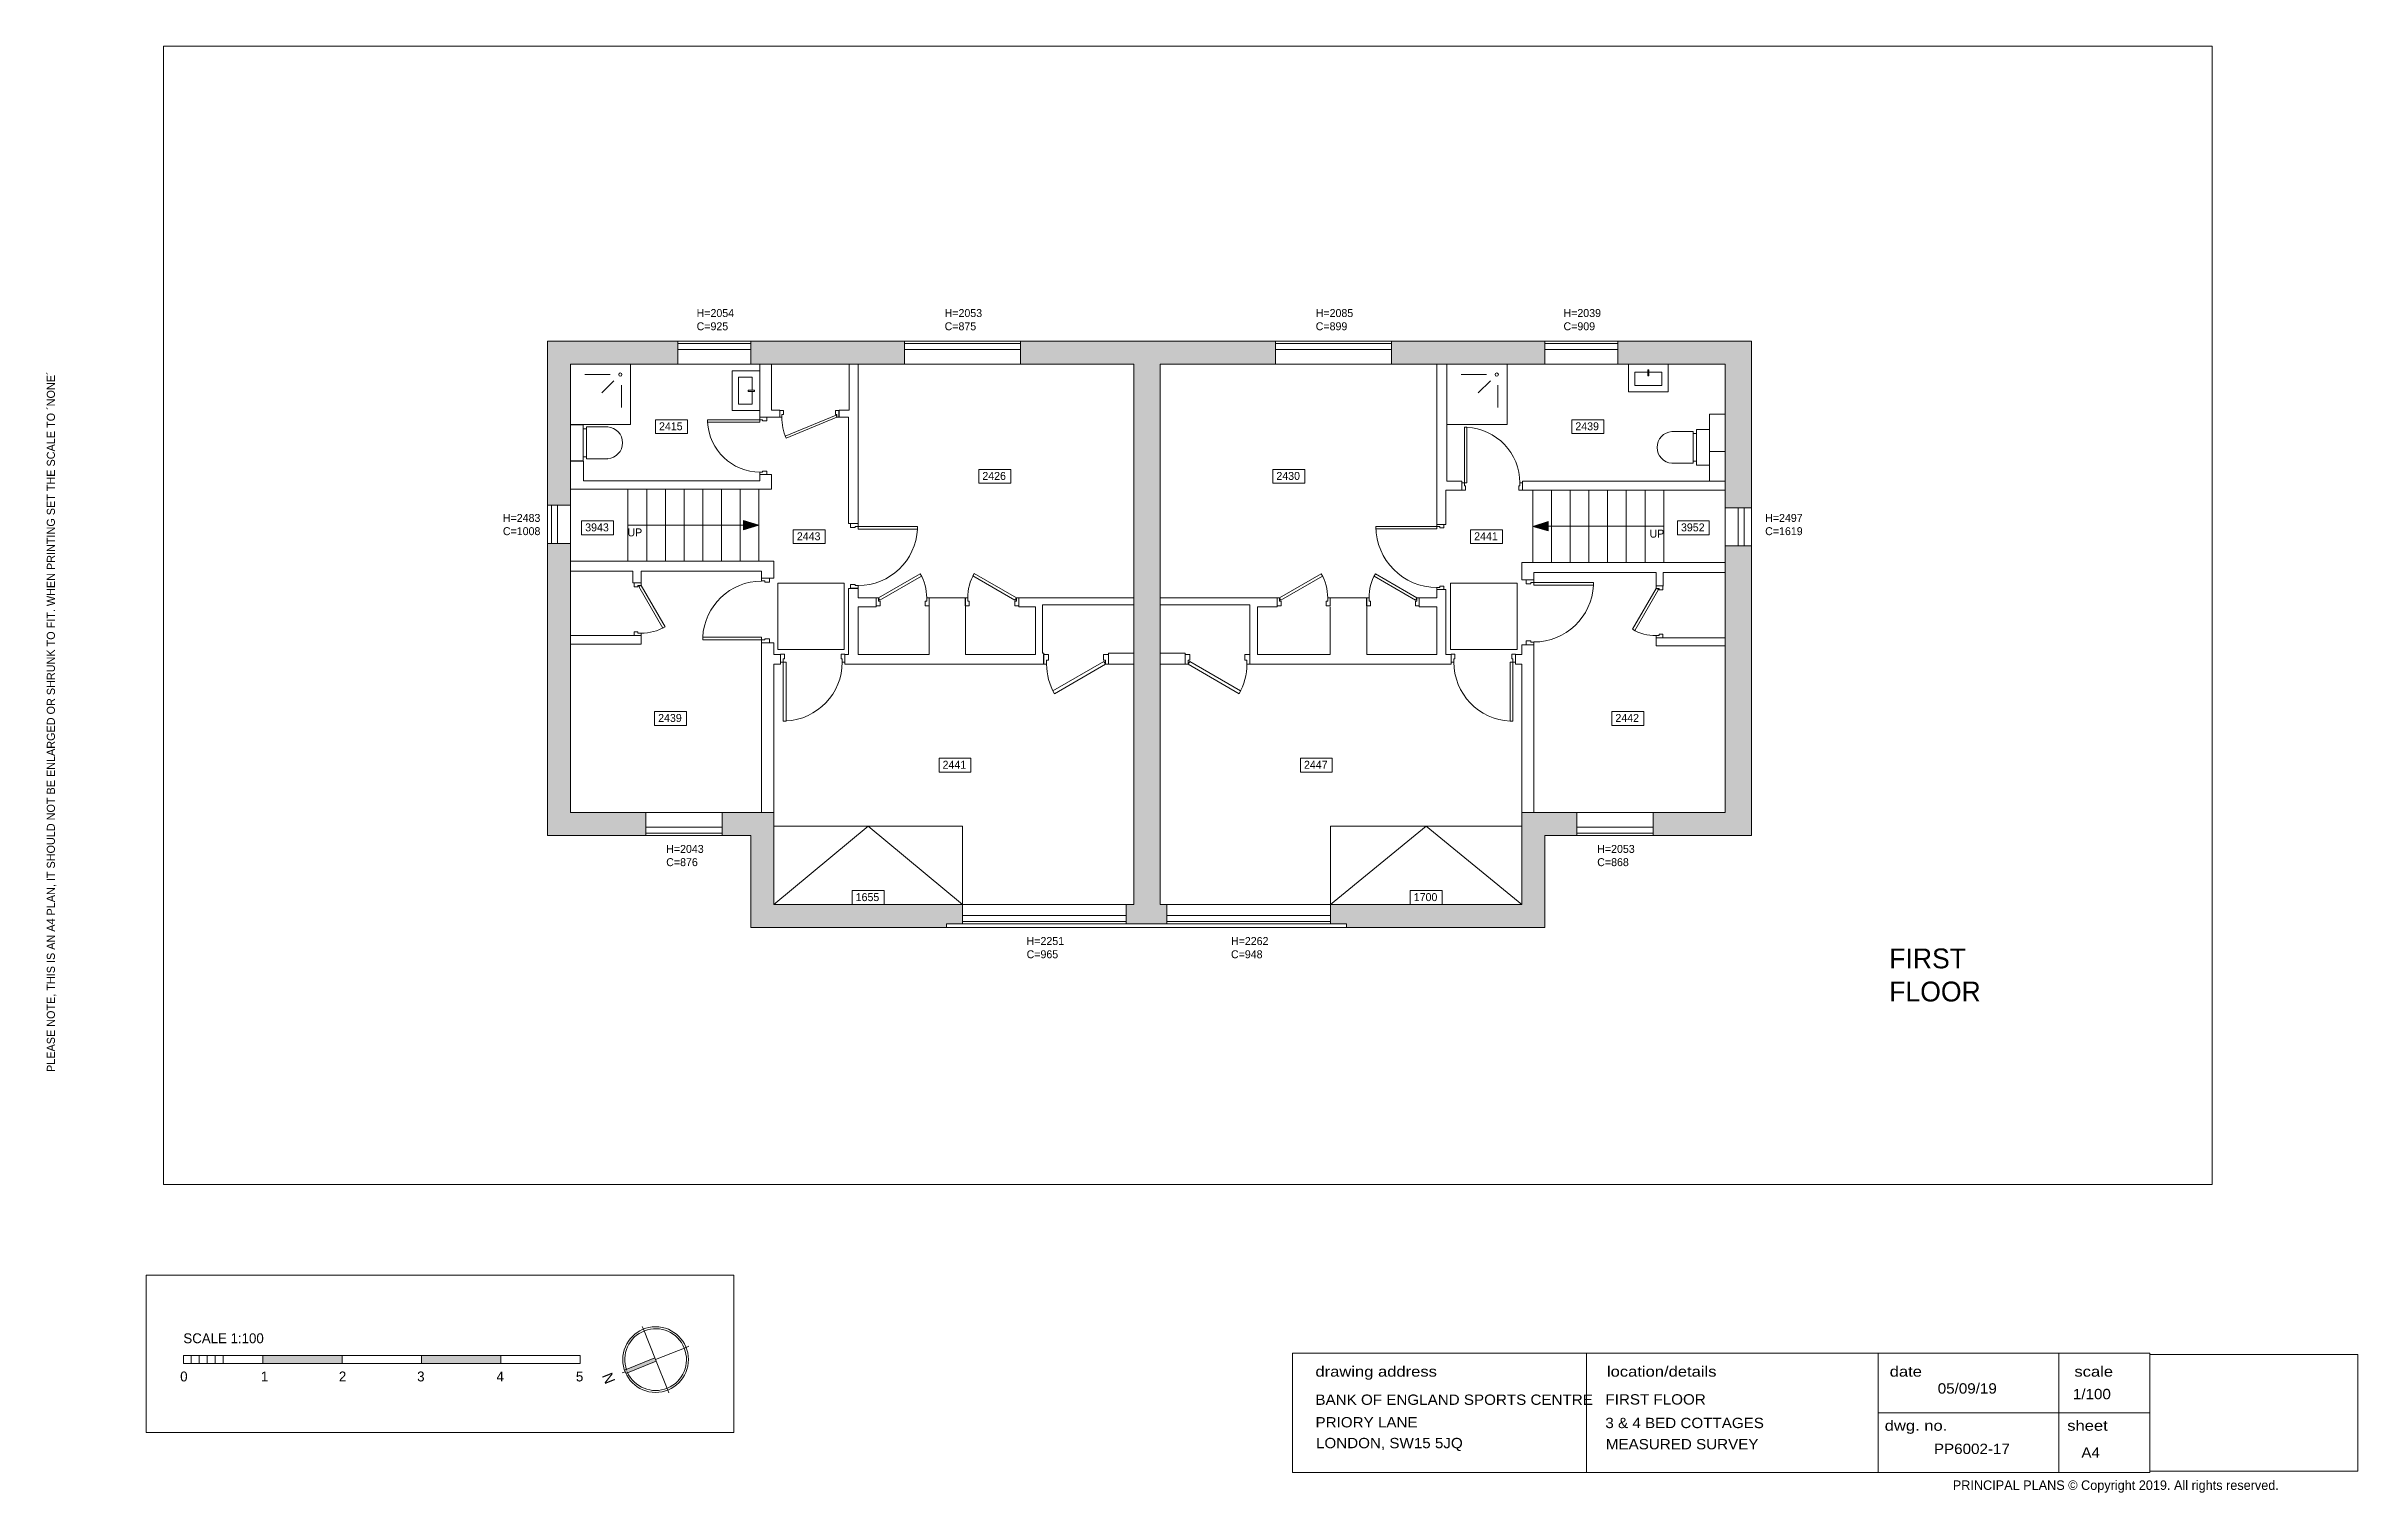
# Paper-space layout '17' of a CAD drawing. Header units: millimetres. Extents: x 27 to 319, y 22 to 204.
# The model-space entities are those that its viewports show. They can reach past a viewport. Long polylines and large blocks are cut down to what shows.
import ezdxf

# ---------------------------------------------------------------- set-up
doc = ezdxf.new("R2010")
doc.units = ezdxf.units.MM
doc.linetypes.add('HIDDENX2', pattern=[0.75, 0.5, -0.25])
for name, color, linetype, lineweight in [('BLOCKS', 8, 'Continuous', 15), ('Ceiling', 45, 'HIDDENX2', 15), ('Ceiling tag', 1, 'Continuous', 15), ('Partitions', 155, 'Continuous', 15), ('principalplans', 7, 'Continuous', 15), ('Stairs', 8, 'Continuous', 15), ('WALLS', 7, 'Continuous', 15), ('Window', 8, 'Continuous', 15)]:
    doc.layers.add(name, color=color, linetype=linetype, lineweight=lineweight)
doc.layers.add('Vport', color=7, linetype='Continuous', lineweight=15, true_color=0x8e84b7, plot=False)
doc.layers.add('Whatch', color=7, linetype='Continuous', lineweight=15, true_color=0xa8a8a8)
doc.styles.add('Century Gothic', font='GOTHIC.TTF')

# ---------------------------------------------------------------- blocks, each defined once
blk = doc.blocks.new('information dox')
at = {"layer": 'WALLS'}
for p, q in [((37.05, 0), (37.05, -15)), ((73.79, 0), (73.79, -15)), ((96.53, 0), (96.53, -15)), ((73.79, -7.49), (108.03, -7.49))]:
    blk.add_line(p, q, dxfattribs=at)
blk.add_lwpolyline([(108.03, 0), (0, 0), (0, -15), (108.03, -15)], close=True, dxfattribs=at)
at = {"layer": 'WALLS', "char_height": 1.3, "width": 19.2507, "attachment_point": 1, "style": 'Century Gothic'}
for s, insert in [('{\\W1.2;drawing address}', (2.88, -1.64)), ('{\\W1.2;location/details}', (39.61, -1.64)), ('{\\W1.2;date}', (75.24, -1.64)), ('{\\W1.2;scale}', (98.51, -1.64)), ('{\\W1.2;dwg. no.}', (74.61, -8.45)), ('{\\W1.2;sheet}', (97.61, -8.45))]:
    blk.add_mtext(s, dxfattribs=dict(at, insert=insert))
at = {"layer": 'WALLS', "style": 'Century Gothic', "width": 1.2}
for tag, p in [('ADDRESS1', (2.88, -6.49)), ('LOCATION1', (39.41, -6.45)), ('DATE', (81.29, -5.07)), ('SCALE', (98.31, -5.78)), ('ADDRESS2', (2.89, -9.33)), ('LOCATION2', (39.4, -9.42)), ('ADDRESS3', (2.94, -11.95)), ('LOCATION3', (39.46, -12.09)), ('JOBNUM', (80.81, -12.68)), ('SIZE', (99.38, -13.15))]:
    blk.add_attdef(tag, p, '', height=1.3, dxfattribs=at)
blk = doc.blocks.new('DOOR 760')
at = {"layer": 'BLOCKS'}
for p, q in [((-712, -265), (-747, -265)), ((-747, -265), (-747, -365)), ((-712, -265), (-712, -305)), ((83, -265), (48, -265)), ((48, -305), (48, -265)), ((83, -365), (83, -265)), ((-747, -365), (-697, -365)), ((-712, -305), (-697, -305)), ((-697, -305), (-697, -365)), ((33, -305), (33, -365)), ((48, -305), (33, -305)), ((33, -365), (83, -365))]:
    blk.add_line(p, q, dxfattribs=at)
blk.add_lwpolyline([(-677, -265), (-677, 495), (-712, 495), (-712, -265)], close=True, dxfattribs=at)
blk.add_arc((-714, -266), 761, 0.0439, 87.2558, dxfattribs=at)
blk = doc.blocks.new('door')
at = {"layer": 'BLOCKS'}
for p, q in [((0, 450), (0, -450)), ((0, 450), (34, 450)), ((0, -450), (0, 450)), ((34, -450), (34, 450)), ((-30, -550), (-30, -450)), ((0, -450), (-30, -450)), ((20, -550), (-30, -550)), ((34, -450), (0, -450)), ((0, -491), (0, -450)), ((20, -491), (0, -491)), ((20, -550), (20, -491)), ((880, -491), (900, -491)), ((880, -550), (880, -491)), ((880, -550), (930, -550)), ((900, -491), (900, -450)), ((900, -450), (930, -450)), ((930, -550), (930, -450))]:
    blk.add_line(p, q, dxfattribs=at)
blk.add_arc((0, -450), 900, 0, 90, dxfattribs=at)
blk = doc.blocks.new('DOOR 900')
at = {"layer": 'Whatch'}
blk.add_blockref('door', (-825, 91), dxfattribs=at)
blk = doc.blocks.new('wc')
at = {"layer": 'BLOCKS'}
for p, q in [((36874, 129352), (36874, 129084)), ((37274, 129084), (37274, 129352)), ((37299, 129044), (36849, 129044)), ((36849, 129044), (36849, 128881)), ((36874, 129084), (36899, 129084)), ((36899, 129044), (36899, 129084)), ((36899, 129084), (37249, 129084)), ((37249, 129084), (37249, 129044)), ((37274, 129084), (37249, 129084)), ((37299, 128881), (37299, 129044)), ((36849, 128881), (37299, 128881))]:
    blk.add_line(p, q, dxfattribs=at)
blk.add_arc((37074, 129339), 200, 3.8042, 176.1958, dxfattribs=at)
blk = doc.blocks.new('shower')
for p, q in [((114517, 100644), (114517, 100344)), ((114617, 100698), (114778, 100540)), ((115004, 100785), (114668, 100785))]:
    blk.add_line(p, q)
blk.add_lwpolyline([(115195, 100120), (114395, 100120), (114395, 100920), (115195, 100920)], close=True)
blk.add_circle((114532, 100783), 21.5)
blk = doc.blocks.new('sink wc')
at = {"layer": 'BLOCKS'}
for p, q in [((36043, 129595), (36543, 129595)), ((36043, 129245), (36043, 129595)), ((36123, 129495), (36285, 129495)), ((36123, 129325), (36123, 129495)), ((36463, 129325), (36123, 129325)), ((36285, 129525), (36285, 129448)), ((36285, 129525), (36300, 129525)), ((36300, 129448), (36285, 129448)), ((36300, 129525), (36300, 129448)), ((36300, 129495), (36463, 129495)), ((36463, 129495), (36463, 129325)), ((36543, 129595), (36543, 129245)), ((36543, 129245), (36043, 129245))]:
    blk.add_line(p, q, dxfattribs=at)
blk = doc.blocks.new('67')
at = {"layer": 'BLOCKS'}
for p, q in [((851158, 55991), (851141, 55961)), ((851669, 55656), (851141, 55961)), ((851158, 55991), (851686, 55686)), ((851046, 55586), (851046, 55686)), ((851076, 55686), (851046, 55686)), ((851096, 55586), (851046, 55586)), ((851076, 55645), (851076, 55686)), ((851096, 55645), (851076, 55645)), ((851096, 55586), (851096, 55645)), ((851666, 55645), (851686, 55645)), ((851666, 55586), (851666, 55645)), ((851666, 55586), (851716, 55586)), ((851669, 55656), (851686, 55686)), ((851686, 55645), (851686, 55686)), ((851686, 55686), (851716, 55686)), ((851716, 55586), (851716, 55686))]:
    blk.add_line(p, q, dxfattribs=at)
blk.add_arc((851686, 55686), 610, 149.9633, 180, dxfattribs=at)
blk = doc.blocks.new('69')
at = {"layer": 'BLOCKS'}
for p, q in [((876095, 53847), (876393, 54362)), ((876422, 54346), (876124, 53830)), ((876480, 54392), (876393, 54392)), ((876393, 54362), (876393, 54392)), ((876422, 54346), (876393, 54362)), ((876433, 54362), (876393, 54362)), ((876433, 54343), (876433, 54362)), ((876480, 54343), (876433, 54343)), ((876480, 54343), (876480, 54392)), ((876095, 53847), (876124, 53830)), ((876433, 53767), (876393, 53767)), ((876393, 53767), (876393, 53738)), ((876480, 53738), (876393, 53738)), ((876433, 53786), (876433, 53767)), ((876480, 53786), (876433, 53786)), ((876480, 53786), (876480, 53738))]:
    blk.add_line(p, q, dxfattribs=at)
blk.add_arc((876393, 54362), 595, 239.9633, 270, dxfattribs=at)
blk = doc.blocks.new('68')
at = {"layer": 'BLOCKS'}
for p, q in [((849417, 55945), (849430, 55977)), ((850170, 55636), (849417, 55945)), ((849430, 55977), (850183, 55668)), ((850183, 55668), (849430, 55977)), ((849339, 55567), (849339, 55668)), ((849370, 55668), (849339, 55668)), ((849390, 55567), (849339, 55567)), ((849370, 55626), (849370, 55668)), ((849390, 55626), (849370, 55626)), ((849390, 55567), (849390, 55626)), ((850163, 55626), (850183, 55626)), ((850163, 55567), (850163, 55626)), ((850163, 55567), (850213, 55567)), ((850170, 55636), (850183, 55668)), ((850183, 55626), (850183, 55668)), ((850183, 55668), (850213, 55668)), ((850213, 55567), (850213, 55668))]:
    blk.add_line(p, q, dxfattribs=at)
blk.add_arc((850183, 55668), 814, 157.6908, 180, dxfattribs=at)
blk = doc.blocks.new('NORTH100')
at = {"layer": 'WALLS'}
h = blk.add_hatch(color=256, dxfattribs=at)
h.dxf.hatch_style = 1
h.paths.add_polyline_path([(84968, -53269), (84991, -53269), (85013, -53269), (85013, -52856, 0.026765), (84968, -52856)])
at = {"layer": 'principalplans'}
for p, q in [((84968, -52856), (84968, -53269)), ((85013, -52856), (85013, -53269)), ((84577, -53269), (84991, -53269)), ((84991, -53682), (84991, -53269)), ((85404, -53269), (84991, -53269))]:
    blk.add_line(p, q, dxfattribs=at)
blk.add_circle((84991, -53269), 414, dxfattribs=at)
blk.add_arc((84991, -53269), 389, 91.5769, 88.4231, dxfattribs=at)
at = {"layer": 'WALLS'}
for p, q in [((84991, -52855), (84991, -52817)), ((84577, -53269), (84539, -53269)), ((85404, -53269), (85442, -53269)), ((84991, -53682), (84991, -53720))]:
    blk.add_line(p, q, dxfattribs=at)
at = {"layer": 'principalplans', "insert": (84928, -52565), "char_height": 133.97, "width": 1749.52, "attachment_point": 1, "style": 'Century Gothic'}
blk.add_mtext('{\\fCentury Gothic|b0|i0|c0|p34;N}', dxfattribs=at)

msp = doc.modelspace()

# ---------------------------------------------------------------- hatches: boundary and pattern name
at = {"layer": 'Stairs'}
for points in [[(822748, 144010), (822555, 143953), (822555, 144069)], [(832499, 143995), (832691, 143938), (832691, 144054)]]:
    msp.add_hatch(color=256, dxfattribs=at).paths.add_polyline_path(points)
at = {"layer": 'WALLS'}
h = msp.add_hatch(color=256, dxfattribs=at)
h.dxf.hatch_style = 1
h.paths.add_polyline_path([(81040, -68924), (81040, -68824), (80040, -68824), (80040, -68924)])
h.paths.add_polyline_path([(82040, -68824), (82040, -68924), (83040, -68924), (83040, -68824)])
at = {"layer": 'Whatch', "ltscale": 2}
h = msp.add_hatch(color=256, dxfattribs=at)
h.dxf.hatch_style = 1
h.paths.add_polyline_path([(821727, 146327), (820082, 146327), (820082, 144261), (820372, 144261), (820372, 146037), (821727, 146037)])
h.paths.add_polyline_path([(824582, 146327), (822647, 146327), (822647, 146037), (824582, 146037)])
h.paths.add_polyline_path([(829258, 146327), (826042, 146327), (826042, 146037), (827473, 146037), (827473, 139233), (827377, 139233), (827377, 138988), (827887, 138988), (827887, 139233), (827803, 139233), (827803, 146037), (829258, 146037)])
h.paths.add_polyline_path([(832650, 146327), (830718, 146327), (830718, 146037), (832650, 146037)])
h.paths.add_polyline_path([(835254, 146327), (833570, 146327), (833570, 146037), (834924, 146037), (834924, 144229), (835254, 144229)])
h.paths.add_polyline_path([(835254, 143749), (834924, 143749), (834924, 140393), (834015, 140393), (834015, 140103), (835254, 140103)])
h.paths.add_polyline_path([(833055, 140393), (832360, 140393), (832360, 139233), (829952, 139233), (829952, 138988), (830152, 138988), (830152, 138943), (832650, 138943), (832650, 140103), (833055, 140103)])
h.paths.add_polyline_path([(825312, 139233), (822936, 139233), (822936, 140393), (822284, 140393), (822284, 140103), (822646, 140103), (822646, 138943), (825112, 138943), (825112, 138988), (825312, 138988)])
h.paths.add_polyline_path([(821324, 140393), (820372, 140393), (820372, 143781), (820082, 143781), (820082, 140103), (821324, 140103)])

# ---------------------------------------------------------------- linework, layer by layer
at = {"layer": 'BLOCKS', "ltscale": 2}
for p in [(834924, 145409), (834724, 144937)]:
    msp.add_line(p, (834724, 145409), dxfattribs=at)
at = {"layer": 'Ceiling', "ltscale": 2}
for p, q in [((822987, 143280), (822987, 142443)), ((822987, 143280), (823824, 143280)), ((823824, 142443), (823824, 143280)), ((831463, 143280), (831463, 142443)), ((831463, 143280), (832300, 143280)), ((832300, 142443), (832300, 143280)), ((822987, 142443), (823824, 142443)), ((831463, 142443), (832300, 142443)), ((825312, 140218), (822936, 140218)), ((824124, 140218), (822936, 139233)), ((824124, 140218), (825312, 139233)), ((825312, 139233), (825312, 140218)), ((829952, 140218), (832360, 140218)), ((829952, 139233), (829952, 140218)), ((831156, 140218), (829952, 139233)), ((831156, 140218), (832360, 139233))]:
    msp.add_line(p, q, dxfattribs=at)
at = {"layer": 'Ceiling'}
for points in [[(821445, 145337), (821847, 145337), (821847, 145163), (821445, 145163)], [(832991, 145337), (833392, 145337), (833392, 145163), (832991, 145163)], [(825519, 144712), (825920, 144712), (825920, 144538), (825519, 144538)], [(829224, 144712), (829625, 144712), (829625, 144538), (829224, 144538)], [(820514, 144064), (820916, 144064), (820916, 143890), (820514, 143890)], [(823181, 143953), (823583, 143953), (823583, 143778), (823181, 143778)], [(831716, 143953), (832117, 143953), (832117, 143778), (831716, 143778)], [(834321, 144064), (834723, 144064), (834723, 143890), (834321, 143890)], [(821434, 141664), (821836, 141664), (821836, 141489), (821434, 141489)], [(833495, 141664), (833897, 141664), (833897, 141489), (833495, 141489)], [(825018, 141075), (825419, 141075), (825419, 140901), (825018, 140901)], [(829572, 141075), (829973, 141075), (829973, 140901), (829572, 140901)], [(823923, 139408), (824324, 139408), (824324, 139233), (823923, 139233)], [(830955, 139408), (831356, 139408), (831356, 139233), (830955, 139233)]]:
    msp.add_lwpolyline(points, close=True, dxfattribs=at)
at = {"layer": 'Partitions', "ltscale": 2}
for p, q in [((822761, 145368), (822761, 146037)), ((822905, 145456), (822905, 146037)), ((823887, 146037), (823887, 145456)), ((824000, 146037), (824000, 144029)), ((831291, 146037), (831291, 144019)), ((831415, 146037), (831415, 144562)), ((822761, 145368), (822907, 145368)), ((823013, 145456), (822905, 145456)), ((822907, 145368), (823013, 145368)), ((823013, 145368), (823013, 145456)), ((823887, 145456), (823757, 145456)), ((823757, 145368), (823757, 145456)), ((823757, 145368), (823876, 145368)), ((823876, 145368), (823876, 144029)), ((820538, 144817), (820372, 144817)), ((820538, 144570), (820538, 144817)), ((834724, 144937), (834724, 144562)), ((834724, 144937), (834924, 144937)), ((820372, 144465), (822907, 144465)), ((820538, 144570), (822761, 144570)), ((822761, 144570), (822761, 144647)), ((822761, 144647), (822907, 144647)), ((822907, 144465), (822907, 144647)), ((831415, 144562), (831605, 144562)), ((831605, 144451), (831605, 144562)), ((832369, 144562), (834924, 144562)), ((832369, 144451), (832369, 144562)), ((831403, 144451), (831403, 144019)), ((831403, 144451), (831605, 144451)), ((832369, 144451), (834924, 144451)), ((824000, 144029), (823876, 144029)), ((831403, 144019), (831291, 144019)), ((820372, 143555), (822936, 143555)), ((820372, 143431), (821160, 143431)), ((821160, 143282), (821160, 143431)), ((821264, 143282), (821264, 143431)), ((821264, 143431), (822782, 143431)), ((822782, 143341), (822782, 143431)), ((822782, 143341), (822936, 143341)), ((822936, 143341), (822936, 143555)), ((832360, 143322), (832360, 143538)), ((832360, 143538), (834924, 143538)), ((832514, 143322), (832360, 143322)), ((832514, 143414), (832514, 143322)), ((832514, 143414), (834053, 143414)), ((834053, 143243), (834053, 143414)), ((834140, 143414), (834924, 143414)), ((834140, 143243), (834140, 143414)), ((821264, 143282), (821160, 143282)), ((823876, 143214), (823876, 142383)), ((824000, 143214), (823876, 143214)), ((824000, 143214), (824000, 143094)), ((824224, 143094), (824000, 143094)), ((824224, 143094), (824224, 142983)), ((825349, 143094), (824891, 143094)), ((824891, 142383), (824891, 143094)), ((825349, 143094), (825349, 142383)), ((827473, 143094), (826022, 143094)), ((826022, 143094), (826022, 142983)), ((827803, 143094), (829278, 143094)), ((829278, 143094), (829278, 142983)), ((829945, 143094), (830406, 143094)), ((830406, 142383), (830406, 143094)), ((831069, 143094), (831291, 143094)), ((831069, 143094), (831069, 142983)), ((831291, 143199), (831291, 143094)), ((831403, 143199), (831291, 143199)), ((831403, 143199), (831403, 142383)), ((824000, 142983), (824000, 142383)), ((824224, 142983), (824000, 142983)), ((826231, 142983), (826022, 142983)), ((826231, 142983), (826231, 142383)), ((827473, 143007), (826320, 143007)), ((826320, 143007), (826320, 142400)), ((828933, 143007), (827803, 143007)), ((828933, 142259), (828933, 143007)), ((829029, 142983), (829278, 142983)), ((829029, 142983), (829029, 142383)), ((829945, 142983), (829945, 142383)), ((831069, 142983), (831291, 142983)), ((831291, 142983), (831291, 142383)), ((820372, 142619), (821160, 142619)), ((820372, 142511), (821264, 142511)), ((821264, 142619), (821160, 142619)), ((821264, 142511), (821264, 142619)), ((822782, 140393), (822782, 142530)), ((822782, 142530), (822936, 142530)), ((822936, 142383), (822936, 142530)), ((832360, 142383), (832360, 142503)), ((832514, 142503), (832360, 142503)), ((832514, 142503), (832514, 140393)), ((834053, 142490), (834053, 142589)), ((834924, 142589), (834053, 142589)), ((834924, 142490), (834053, 142490)), ((822936, 142383), (823021, 142383)), ((822936, 142259), (823021, 142259)), ((822936, 140393), (822936, 142259)), ((823021, 142259), (823021, 142383)), ((823832, 142383), (823876, 142383)), ((823832, 142259), (823832, 142383)), ((823832, 142259), (826336, 142259)), ((824000, 142383), (824891, 142383)), ((825349, 142383), (826231, 142383)), ((826336, 142400), (826320, 142400)), ((826336, 142259), (826336, 142400)), ((827473, 142400), (827151, 142400)), ((827151, 142259), (827151, 142400)), ((827151, 142259), (827473, 142259)), ((828118, 142400), (827803, 142400)), ((827803, 142259), (828118, 142259)), ((828118, 142259), (828118, 142400)), ((828933, 142259), (831469, 142259)), ((829029, 142383), (829945, 142383)), ((830406, 142383), (831291, 142383)), ((831403, 142383), (831469, 142383)), ((831469, 142383), (831469, 142259)), ((832282, 142383), (832360, 142383)), ((832282, 142383), (832282, 142259)), ((832282, 142259), (832360, 142259)), ((832360, 140393), (832360, 142259))]:
    msp.add_line(p, q, dxfattribs=at)
at = {"layer": 'principalplans'}
for p, q in [((84040, -68824), (79040, -68824)), ((79040, -68824), (79040, -68924)), ((79040, -68924), (84040, -68924)), ((79140, -68824), (79140, -68924)), ((79240, -68824), (79240, -68924)), ((79340, -68824), (79340, -68924)), ((79440, -68824), (79440, -68924)), ((79540, -68824), (79540, -68924)), ((80040, -68824), (80040, -68924)), ((81040, -68824), (81040, -68924)), ((82040, -68824), (82040, -68924)), ((83040, -68924), (83040, -68824)), ((83040, -68824), (83040, -68924))]:
    msp.add_line(p, q, dxfattribs=at)
at = {"layer": 'Stairs'}
for p, q in [((821098, 144465), (821098, 143555)), ((821334, 144465), (821334, 143555)), ((821569, 144465), (821569, 143555)), ((821805, 144465), (821805, 143555)), ((822041, 144465), (822041, 143555)), ((822276, 144465), (822276, 143555)), ((822512, 144465), (822512, 143555)), ((822748, 144465), (822748, 143555)), ((821098, 144011), (822555, 144011)), ((822555, 143953), (822555, 144069)), ((822555, 144069), (822748, 144010)), ((822555, 143953), (822748, 144010)), ((832691, 144054), (832499, 143995)), ((832691, 143938), (832499, 143995)), ((832691, 143938), (832691, 144054)), ((834149, 143996), (832691, 143996))]:
    msp.add_line(p, q, dxfattribs=at)
at = {"layer": 'Stairs', "ltscale": 2}
for p, q in [((832499, 144451), (832499, 143538)), ((832735, 144451), (832735, 143538)), ((832970, 144451), (832970, 143538)), ((833206, 144451), (833206, 143538)), ((833442, 144451), (833442, 143538)), ((833677, 144451), (833677, 143538)), ((833913, 144451), (833913, 143538)), ((834149, 144451), (834149, 143538))]:
    msp.add_line(p, q, dxfattribs=at)
at = {"layer": 'WALLS', "ltscale": 2}
for p, q in [((821727, 146037), (821727, 146327)), ((822647, 146037), (822647, 146327)), ((824582, 146037), (824582, 146327)), ((826042, 146037), (826042, 146327)), ((829258, 146037), (829258, 146327)), ((830718, 146037), (830718, 146327)), ((832650, 146037), (832650, 146327)), ((833570, 146037), (833570, 146327)), ((820372, 144261), (820372, 146037)), ((821727, 146037), (820372, 146037)), ((824582, 146037), (822647, 146037)), ((827473, 146037), (826042, 146037)), ((827473, 139233), (827473, 146037)), ((827803, 139233), (827803, 146037)), ((829258, 146037), (827803, 146037)), ((832650, 146037), (830718, 146037)), ((834924, 146037), (833570, 146037)), ((834924, 144229), (834924, 146037)), ((820372, 144261), (820082, 144261)), ((834924, 144229), (835254, 144229)), ((820372, 143781), (820082, 143781)), ((820372, 140393), (820372, 143781)), ((834924, 140393), (834924, 143749)), ((834924, 143749), (835254, 143749)), ((820372, 140393), (821324, 140393)), ((821324, 140393), (821324, 140103)), ((822284, 140393), (822936, 140393)), ((822284, 140393), (822284, 140103)), ((822936, 140393), (822936, 139233)), ((833055, 140393), (832360, 140393)), ((832360, 140393), (832360, 139233)), ((833055, 140393), (833055, 140103)), ((834924, 140393), (834015, 140393)), ((834015, 140393), (834015, 140103)), ((822936, 139233), (825312, 139233)), ((825312, 139233), (825312, 138988)), ((827377, 139233), (827473, 139233)), ((827377, 139233), (827377, 138988)), ((827803, 139233), (827887, 139233)), ((827887, 139233), (827887, 138988)), ((829952, 139233), (832360, 139233)), ((829952, 139233), (829952, 138988))]:
    msp.add_line(p, q, dxfattribs=at)
at = {"layer": 'WALLS'}
msp.add_line((84040, -68924), (84040, -68824), dxfattribs=at)
at = {"layer": 'Whatch', "ltscale": 2}
for p, q in [((835254, 146327), (820082, 146327)), ((820082, 140103), (820082, 146327)), ((821727, 146297), (822647, 146297)), ((824582, 146297), (826042, 146297)), ((829258, 146297), (830718, 146297)), ((832650, 146297), (833570, 146297)), ((835254, 140103), (835254, 146327)), ((820133, 144261), (820133, 143781)), ((835163, 144229), (835163, 143749)), ((820082, 140103), (822646, 140103)), ((821324, 140133), (822284, 140133)), ((822646, 140103), (822646, 138943)), ((835254, 140103), (832650, 140103)), ((832650, 140103), (832650, 138943)), ((833055, 140133), (834015, 140133)), ((822646, 138943), (825112, 138943)), ((825112, 138988), (830152, 138988)), ((825112, 138943), (825112, 138988)), ((825112, 138943), (830152, 138943)), ((825312, 139018), (827377, 139018)), ((827887, 139018), (829952, 139018)), ((830152, 138988), (830152, 138943)), ((830152, 138943), (832650, 138943))]:
    msp.add_line(p, q, dxfattribs=at)
at = {"layer": 'Window', "ltscale": 2}
for p, q in [((821727, 146222), (822647, 146222)), ((824582, 146222), (826042, 146222)), ((829258, 146222), (830718, 146222)), ((832650, 146222), (833570, 146222)), ((822647, 146037), (821727, 146037)), ((824582, 146037), (826042, 146037)), ((829258, 146037), (830718, 146037)), ((833570, 146037), (832650, 146037)), ((820208, 144261), (820208, 143781)), ((820372, 144261), (820372, 143781)), ((834924, 144229), (834924, 143749)), ((835088, 144229), (835088, 143749)), ((822284, 140393), (821324, 140393)), ((834015, 140393), (833055, 140393)), ((821324, 140208), (822284, 140208)), ((833055, 140208), (834015, 140208)), ((825312, 139233), (827377, 139233)), ((827887, 139233), (829952, 139233)), ((825312, 139093), (827377, 139093)), ((827887, 139093), (829952, 139093))]:
    msp.add_line(p, q, dxfattribs=at)

# ---------------------------------------------------------------- block references
at = {"layer": 'BLOCKS'}
for name, p, xscale, yscale, zscale in [('shower', (929807, 50163), -0.95, 0.95, 0.95), ('shower', (940850, 50163), -0.95, 0.95, 0.95), ('DOOR 760', (832292, 144787), 0.9204819277108437, 0.9204819277108437, 0.9204819277108437)]:
    msp.add_blockref(name, p, dxfattribs=dict(at, xscale=xscale, yscale=yscale, zscale=zscale))
for name, p, rotation in [('sink wc', (693166, 181995), 270), ('wc', (691491, 182121), 270), ('NORTH100', (67125, -167575), 111.8181490813958)]:
    msp.add_blockref(name, p, dxfattribs=dict(at, rotation=rotation))
msp.add_blockref('sink wc', (797662, 16442), dxfattribs=at)
for name, p, xscale, yscale, zscale, rotation in [('DOOR 760', (822530, 144719), -0.8686746987951992, 0.8686746987951992, 0.8686746987951992, 90), ('DOOR 760', (824260, 143296), 0.9819277108433736, 0.9819277108433736, 0.9819277108433736, 270), ('DOOR 900', (830984, 143289), -0.854166666666641, 0.854166666666641, 0.854166666666641, 90), ('DOOR 760', (822523, 143260), 0.9771084337349396, 0.9771084337349396, 0.9771084337349396, 89.99999999999999), ('DOOR 760', (832775, 142585), 0.9867469879518074, 0.9867469879518074, 0.9867469879518074, 270), ('DOOR 760', (823751, 142027), -0.97710843373494, 0.97710843373494, 0.97710843373494, 180), ('DOOR 760', (831550, 142026), 0.9795180722891569, 0.9795180722891569, 0.9795180722891569, 180)]:
    msp.add_blockref(name, p, dxfattribs=dict(at, xscale=xscale, yscale=yscale, zscale=zscale, rotation=rotation))
at = {"layer": 'BLOCKS', "xscale": -1, "rotation": 90}
msp.add_blockref('wc', (963605, 182063), dxfattribs=at)
at = {"layer": 'WALLS', "rotation": 180}
for name, p, xscale, yscale, zscale in [('68', (100005, 192756), -0.851258581235698, 0.851258581235698, 0.851258581235698), ('67', (-208892, 209996), -1.216417910447586, 1.216417910447586, 1.216417910447586), ('67', (1864161, 209996), 1.21641791044776, 1.21641791044776, 1.21641791044776)]:
    msp.add_blockref(name, p, dxfattribs=dict(at, xscale=xscale, yscale=yscale, zscale=zscale))
at = {"layer": 'WALLS'}
for name, p, xscale, yscale, zscale in [('67', (1672127, 87658), -0.9955223880598747, 0.9955223880598747, 0.9955223880598747), ('67', (-29508, 87159), 1.004477611940298, 1.004477611940298, 1.004477611940298), ('67', (1677180, 87658), -0.9955223880598747, 0.9955223880598747, 0.9955223880598747), ('67', (-11749, 87990), 0.98955223880597, 0.98955223880597, 0.98955223880597), ('69', (1709717, 88142), -1.013761467889875, 1.013761467889875, 1.013761467889875)]:
    msp.add_blockref(name, p, dxfattribs=dict(at, xscale=xscale, yscale=yscale, zscale=zscale))
msp.add_blockref('69', (-42341, 88852), dxfattribs=at)

# ---------------------------------------------------------------- texts
at = {"layer": 'Ceiling', "char_height": 100, "width": 730.14, "attachment_point": 1, "style": 'Century Gothic'}
for s, insert in [('2415', (821489, 145305)), ('2439', (833035, 145305)), ('2426', (825563, 144680)), ('2430', (829268, 144680)), ('3943', (820559, 144032)), ('2443', (823226, 143920)), ('2441', (831760, 143920)), ('3952', (834366, 144032)), ('2439', (821478, 141632)), ('2442', (833540, 141632)), ('2441', (825062, 141043)), ('2447', (829616, 141043)), ('1655', (823967, 139376)), ('1700', (830999, 139376))]:
    msp.add_mtext(s, dxfattribs=dict(at, insert=insert))
at = {"layer": 'Ceiling tag', "char_height": 100, "width": 730.14, "attachment_point": 1, "style": 'Century Gothic'}
for s, insert in [('H=2054\\PC=925', (821963, 146731)), ('H=2053\\PC=875', (825088, 146731)), ('H=2085\\PC=899', (829764, 146731)), ('H=2039\\PC=909', (832886, 146731)), ('H=2483\\PC=1008', (819522, 144151)), ('H=2497\\PC=1619', (835427, 144151)), ('H=2043\\PC=876', (821580, 139983)), ('H=2053\\PC=868', (833311, 139983)), ('H=2251\\PC=965', (826121, 138823)), ('H=2262\\PC=948', (828696, 138823))]:
    msp.add_mtext(s, dxfattribs=dict(at, insert=insert))
at = {"layer": 'principalplans', "char_height": 125, "attachment_point": 1, "style": 'Century Gothic'}
for s, insert, width in [('{\\fCentury Gothic|b0|i0|c0|p34;SCALE 1:100}', (79040, -68543), 1632.34), ('{\\fCentury Gothic|b0|i0|c0|p34;0}', (79000, -69024), 1370), ('{\\fCentury Gothic|b0|i0|c0|p34;1}', (80016, -69024), 1370), ('{\\fCentury Gothic|b0|i0|c0|p34;2}', (80999, -69024), 1370), ('{\\fCentury Gothic|b0|i0|c0|p34;3}', (81986, -69024), 1370), ('{\\fCentury Gothic|b0|i0|c0|p34;4}', (82986, -69024), 1370), ('{\\fCentury Gothic|b0|i0|c0|p34;5}', (83986, -69024), 1370)]:
    msp.add_mtext(s, dxfattribs=dict(at, insert=insert, width=width))
at = {"layer": 'Stairs', "char_height": 100, "width": 1430, "style": 'Century Gothic'}
for insert, attachment_point in [((821277, 143969), 3), ((833970, 143953), 1)]:
    msp.add_mtext('UP', dxfattribs=dict(at, insert=insert, attachment_point=attachment_point))
at = {"layer": 'WALLS', "insert": (836991, 138679), "char_height": 250, "width": 1910, "attachment_point": 1, "style": 'Century Gothic'}
msp.add_mtext('FIRST FLOOR', dxfattribs=at)

psp = doc.layouts.new('17')

# ---------------------------------------------------------------- block references
at = {"layer": 'WALLS'}
ref = psp.add_blockref('information dox', (184.41, 39.63), dxfattribs=at)
ref.add_attrib('SIZE', 'A4', (283.8, 26.48), dxfattribs={"height": 1.3, "style": 'Century Gothic', "width": 1.1})
ref.add_attrib('SCALE', '1/100', (282.73, 33.85), dxfattribs={"height": 1.3, "style": 'Century Gothic', "width": 1.1})
ref.add_attrib('JOBNUM', 'PP6002-17', (265.22, 26.95), dxfattribs={"height": 1.3, "style": 'Century Gothic', "width": 1.1})
ref.add_attrib('DATE', '05/09/19', (265.7, 34.56), dxfattribs={"height": 1.3, "style": 'Century Gothic', "width": 1.1})
ref.add_attrib('LOCATION3', 'MEASURED SURVEY', (223.88, 27.54), dxfattribs={"height": 1.3, "style": 'Century Gothic', "width": 1.1})
ref.add_attrib('LOCATION2', '3 & 4 BED COTTAGES', (223.82, 30.21), dxfattribs={"height": 1.3, "style": 'Century Gothic', "width": 1.1})
ref.add_attrib('LOCATION1', 'FIRST FLOOR', (223.83, 33.18), dxfattribs={"height": 1.3, "style": 'Century Gothic', "width": 1.1})
ref.add_attrib('ADDRESS3', 'LONDON, SW15 5JQ', (187.36, 27.68), dxfattribs={"height": 1.3, "style": 'Century Gothic', "width": 1.1})
ref.add_attrib('ADDRESS2', 'PRIORY LANE', (187.3, 30.3), dxfattribs={"height": 1.3, "style": 'Century Gothic', "width": 1.1})
ref.add_attrib('ADDRESS1', 'BANK OF ENGLAND SPORTS CENTRE', (187.29, 33.14), dxfattribs={"height": 1.3, "style": 'Century Gothic', "width": 1.1})

# ---------------------------------------------------------------- texts
at = {"layer": 'principalplans', "style": 'Century Gothic'}
psp.add_text('PRINCIPAL PLANS © Copyright 2019. All rights reserved. ', height=1.1932, dxfattribs=at).set_placement((267.6, 22.43))
at = {"layer": 'principalplans', "insert": (27.44, 75.06), "char_height": 1.02, "width": 129.8566, "attachment_point": 1, "rotation": 90, "style": 'Century Gothic'}
psp.add_mtext('PLEASE NOTE, THIS IS AN A4 PLAN, IT SHOULD NOT BE ENLARGED OR SHRUNK TO FIT. WHEN PRINTING SET THE SCALE TO ´NONE´', dxfattribs=at)

# ---------------------------------------------------------------- viewports
at = {"layer": 'Vport'}
psp.add_viewport(center=(171.22, 132.56), size=(258.14, 143.3157), view_center_point=(828153.17, 142874.35), view_height=14331.5743, dxfattribs=at)
for center, size, view_center_point, view_height, status in [((76.99, 39.58), (74.05, 19.809), (82274.34, -68799.88), 1980.8993, 3), ((305.53, 32.13), (26.18, 14.6678), (89214.3, 85814.33), 3529.0474, 4)]:
    psp.add_viewport(center=center, size=size, view_center_point=view_center_point, view_height=view_height, status=status, dxfattribs=at)

doc.saveas('drawing.dxf')
